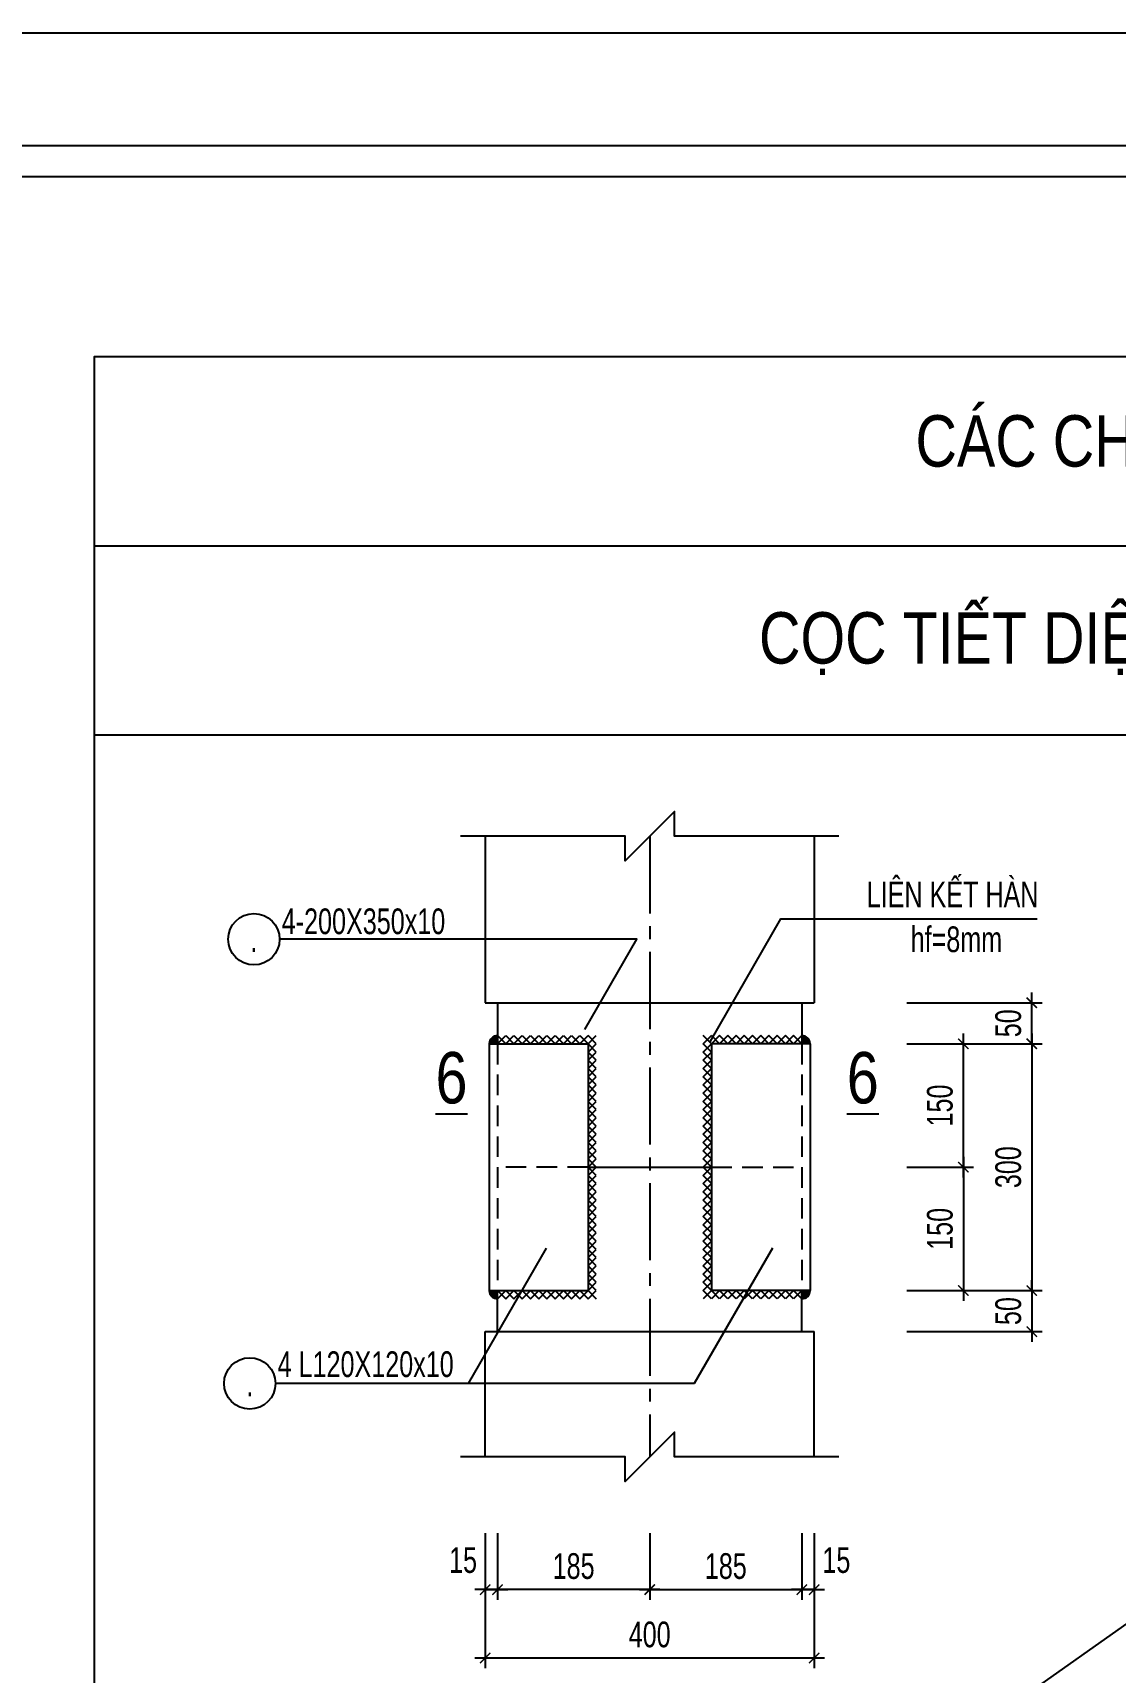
# Model space of a CAD drawing. Extents: x -24357 to 91799, y -17201 to -2351.
# Drawn here: x 83661 to 86293, y -6339 to -2351 of the extents above; entities that cross this region are included whole.
import ezdxf
from ezdxf.enums import TextEntityAlignment as Align

# ---------------------------------------------------------------- set-up
doc = ezdxf.new("R2010")
doc.units = 0
doc.header["$LTSCALE"] = 500
doc.header["$MEASUREMENT"] = 0
doc.header["$PDMODE"] = 3
doc.linetypes.add('CENTER2', pattern=[1.125, 0.75, -0.125, 0.125, -0.125])
doc.linetypes.add('HIDDEN', pattern=[0.375, 0.25, -0.125])
doc.layers.get('0').update_dxf_attribs({"linetype": 'CONTINUOUS'})
doc.layers.get('DEFPOINTS').update_dxf_attribs({"linetype": 'CONTINUOUS'})
for name, color, linetype in [('CDC-KHUNGTEN', 7, 'CONTINUOUS'), ('CDC.01.AXIS', 160, 'CENTER2'), ('CDC.02.DIM', 1, 'CONTINUOUS'), ('CDC.03.BORDER', 3, 'CONTINUOUS'), ('CDC.04.HIDDEN', 8, 'HIDDEN'), ('CDC.05.STEEL', 4, 'CONTINUOUS'), ('CDC.06.TEXT', 2, 'CONTINUOUS'), ('CDC.10.HATCH', 251, 'CONTINUOUS'), ('CDC.11.NOTE', 8, 'CONTINUOUS')]:
    doc.layers.add(name, color=color, linetype=linetype)
doc.layers.add('KCS_Plotter', color=11, linetype='CONTINUOUS', plot=False)
doc.styles.add('ARIAL', font='arial.ttf', dxfattribs={"width": 0.7})
doc.dimstyles.new('DIM25X0.5', dxfattribs={"dimscale": 25, "dimtxt": 2.5, "dimasz": 1, "dimexe": 1, "dimexo": 0, "dimgap": 1, "dimtad": 1, "dimdec": 0, "dimlfac": 0.5, "dimzin": 0, "dimdsep": 46, "dimtxsty": 'ARIAL', "dimblk": 'ARCHTICK', "dimcen": 0, "dimdle": 1, "dimclrd": 1, "dimclre": 1, "dimclrt": 2, "dimadec": 0, "dimazin": 0, "dimtfac": 1, "dimtdec": 0, "dimtix": 1, "dimtmove": 2, "dimatfit": 3, "dimldrblk": 'ARCHTICK', "dimfxl": 1, "dimtolj": 1, "dimtzin": 0, "dimarcsym": 0})

# ---------------------------------------------------------------- blocks, each defined once
blk = doc.blocks.new('_ArchTick')
at = {"color": 0, "linetype": 'ByBlock', "const_width": 0.15}
blk.add_lwpolyline([(-0.5, -0.5), (0.5, 0.5)], dxfattribs=at)
blk = doc.blocks.new('*D401')
at = {"layer": 'CDC.02.DIM', "color": 1, "lineweight": -2, "transparency": 16777216}
for p, q in [((85923.8, -5085.3), (85923.8, -5435.3)), ((85786.6, -5110.3), (85948.8, -5110.3)), ((85786.6, -5410.3), (85948.8, -5410.3))]:
    blk.add_line(p, q, dxfattribs=at)
at = {"layer": 'DEFPOINTS', "color": 0, "transparency": 16777216}
for p in [(85786.6, -5110.3), (85786.6, -5410.3), (85923.8, -5410.3)]:
    blk.add_point(p, dxfattribs=at)
at = {"layer": 'CDC.02.DIM', "color": 1, "lineweight": -2, "transparency": 16777216, "xscale": 25, "yscale": 25, "zscale": 25}
for p, rotation in [((85923.8, -5110.3), 90), ((85923.8, -5410.3), 270)]:
    blk.add_blockref('_ArchTick', p, dxfattribs=dict(at, rotation=rotation))
at = {"layer": 'CDC.02.DIM', "color": 2, "transparency": 16777216, "insert": (85866.9, -5260.3), "char_height": 62.5, "attachment_point": 5, "rotation": 90, "style": 'ARIAL'}
blk.add_mtext('\\A1;150', dxfattribs=at)
blk = doc.blocks.new('*D402')
at = {"layer": 'CDC.02.DIM', "color": 1, "lineweight": -2, "transparency": 16777216}
for p, q in [((85786.6, -4810.3), (86115.1, -4810.3)), ((86090.1, -4785.3), (86090.1, -5435.3)), ((85786.6, -5410.3), (86115.1, -5410.3))]:
    blk.add_line(p, q, dxfattribs=at)
at = {"layer": 'DEFPOINTS', "color": 0, "transparency": 16777216}
for p in [(85786.6, -4810.3), (85786.6, -5410.3), (86090.1, -5410.3)]:
    blk.add_point(p, dxfattribs=at)
at = {"layer": 'CDC.02.DIM', "color": 1, "lineweight": -2, "transparency": 16777216, "xscale": 25, "yscale": 25, "zscale": 25}
for p, rotation in [((86090.1, -4810.3), 90), ((86090.1, -5410.3), 270)]:
    blk.add_blockref('_ArchTick', p, dxfattribs=dict(at, rotation=rotation))
at = {"layer": 'CDC.02.DIM', "color": 2, "transparency": 16777216, "insert": (86033.1, -5110.3), "char_height": 62.5, "attachment_point": 5, "rotation": 90, "style": 'ARIAL'}
blk.add_mtext('\\A1;300', dxfattribs=at)
blk = doc.blocks.new('*D403')
at = {"layer": 'CDC.02.DIM', "color": 1, "lineweight": -2, "transparency": 16777216}
for p, q in [((85786.6, -4810.3), (85948.8, -4810.3)), ((85923.8, -5135.3), (85923.8, -4785.3)), ((85786.6, -5110.3), (85948.8, -5110.3))]:
    blk.add_line(p, q, dxfattribs=at)
at = {"layer": 'DEFPOINTS', "color": 0, "transparency": 16777216}
for p in [(85786.6, -4810.3), (85923.8, -4810.3), (85786.6, -5110.3)]:
    blk.add_point(p, dxfattribs=at)
at = {"layer": 'CDC.02.DIM', "color": 1, "lineweight": -2, "transparency": 16777216, "xscale": 25, "yscale": 25, "zscale": 25}
for p, rotation in [((85923.8, -4810.3), 90), ((85923.8, -5110.3), 270)]:
    blk.add_blockref('_ArchTick', p, dxfattribs=dict(at, rotation=rotation))
at = {"layer": 'CDC.02.DIM', "color": 2, "transparency": 16777216, "insert": (85866.9, -4960.3), "char_height": 62.5, "attachment_point": 5, "rotation": 90, "style": 'ARIAL'}
blk.add_mtext('\\A1;150', dxfattribs=at)
blk = doc.blocks.new('*D404')
at = {"layer": 'CDC.02.DIM', "color": 1, "lineweight": -2, "transparency": 16777216}
for p, q in [((86090.1, -4710.3), (86090.1, -4685.3)), ((85786.6, -4710.3), (86115.1, -4710.3)), ((86090.1, -4810.3), (86090.1, -4710.3)), ((85786.6, -4810.3), (86115.1, -4810.3)), ((86090.1, -4810.3), (86090.1, -4835.3))]:
    blk.add_line(p, q, dxfattribs=at)
at = {"layer": 'DEFPOINTS', "color": 0, "transparency": 16777216}
for p in [(85786.6, -4710.3), (86090.1, -4710.3), (85786.6, -4810.3)]:
    blk.add_point(p, dxfattribs=at)
at = {"layer": 'CDC.02.DIM', "color": 1, "lineweight": -2, "transparency": 16777216, "xscale": 25, "yscale": 25, "zscale": 25}
for p, rotation in [((86090.1, -4710.3), 270), ((86090.1, -4810.3), 90)]:
    blk.add_blockref('_ArchTick', p, dxfattribs=dict(at, rotation=rotation))
at = {"layer": 'CDC.02.DIM', "color": 2, "transparency": 16777216, "insert": (86033.2, -4760.3), "char_height": 62.5, "attachment_point": 5, "rotation": 90, "style": 'ARIAL'}
blk.add_mtext('\\A1;50', dxfattribs=at)
blk = doc.blocks.new('*D405')
at = {"layer": 'CDC.02.DIM', "color": 1, "lineweight": -2, "transparency": 16777216}
for p, q in [((85786.6, -5410.3), (86115.1, -5410.3)), ((86090.1, -5410.3), (86090.1, -5385.3)), ((86090.1, -5410.3), (86090.1, -5510.3)), ((85786.6, -5510.3), (86115.1, -5510.3)), ((86090.1, -5510.3), (86090.1, -5535.3))]:
    blk.add_line(p, q, dxfattribs=at)
at = {"layer": 'DEFPOINTS', "color": 0, "transparency": 16777216}
for p in [(85786.6, -5410.3), (85786.6, -5510.3), (86090.1, -5510.3)]:
    blk.add_point(p, dxfattribs=at)
at = {"layer": 'CDC.02.DIM', "color": 1, "lineweight": -2, "transparency": 16777216, "xscale": 25, "yscale": 25, "zscale": 25}
for p, rotation in [((86090.1, -5410.3), 270), ((86090.1, -5510.3), 90)]:
    blk.add_blockref('_ArchTick', p, dxfattribs=dict(at, rotation=rotation))
at = {"layer": 'CDC.02.DIM', "color": 2, "transparency": 16777216, "insert": (86033.2, -5460.3), "char_height": 62.5, "attachment_point": 5, "rotation": 90, "style": 'ARIAL'}
blk.add_mtext('\\A1;50', dxfattribs=at)
blk = doc.blocks.new('*D408')
at = {"layer": 'CDC.02.DIM', "color": 1, "lineweight": -2, "transparency": 16777216}
for p, q in [((84791.1, -6000.6), (84791.1, -6162.7)), ((85161.1, -6000.6), (85161.1, -6162.7)), ((85186.1, -6137.7), (84766.1, -6137.7))]:
    blk.add_line(p, q, dxfattribs=at)
at = {"layer": 'DEFPOINTS', "color": 0, "transparency": 16777216}
for p in [(84791.1, -6000.6), (85161.1, -6000.6), (84791.1, -6137.7)]:
    blk.add_point(p, dxfattribs=at)
at = {"layer": 'CDC.02.DIM', "color": 1, "lineweight": -2, "transparency": 16777216, "xscale": 25, "yscale": 25, "zscale": 25, "rotation": 180}
blk.add_blockref('_ArchTick', (84791.1, -6137.7), dxfattribs=at)
at = {"layer": 'CDC.02.DIM', "color": 1, "lineweight": -2, "transparency": 16777216, "xscale": 25, "yscale": 25, "zscale": 25}
blk.add_blockref('_ArchTick', (85161.1, -6137.7), dxfattribs=at)
at = {"layer": 'CDC.02.DIM', "color": 2, "transparency": 16777216, "insert": (84976.1, -6080.8), "char_height": 62.5, "attachment_point": 5, "style": 'ARIAL'}
blk.add_mtext('\\A1;185', dxfattribs=at)
blk = doc.blocks.new('*D409')
at = {"layer": 'CDC.02.DIM', "color": 1, "lineweight": -2, "transparency": 16777216}
for p, q in [((84761.1, -6000.6), (84761.1, -6329)), ((85561.1, -6000.6), (85561.1, -6329)), ((85586.1, -6304), (84736.1, -6304))]:
    blk.add_line(p, q, dxfattribs=at)
at = {"layer": 'DEFPOINTS', "color": 0, "transparency": 16777216}
for p in [(84761.1, -6000.6), (85561.1, -6000.6), (84761.1, -6304)]:
    blk.add_point(p, dxfattribs=at)
at = {"layer": 'CDC.02.DIM', "color": 1, "lineweight": -2, "transparency": 16777216, "xscale": 25, "yscale": 25, "zscale": 25, "rotation": 180}
blk.add_blockref('_ArchTick', (84761.1, -6304), dxfattribs=at)
at = {"layer": 'CDC.02.DIM', "color": 1, "lineweight": -2, "transparency": 16777216, "xscale": 25, "yscale": 25, "zscale": 25}
blk.add_blockref('_ArchTick', (85561.1, -6304), dxfattribs=at)
at = {"layer": 'CDC.02.DIM', "color": 2, "transparency": 16777216, "insert": (85161.1, -6247.1), "char_height": 62.5, "attachment_point": 5, "style": 'ARIAL'}
blk.add_mtext('\\A1;400', dxfattribs=at)
blk = doc.blocks.new('*D410')
at = {"layer": 'CDC.02.DIM', "color": 1, "lineweight": -2, "transparency": 16777216}
for p, q in [((84761.1, -6000.6), (84761.1, -6162.7)), ((84791.1, -6000.6), (84791.1, -6162.7)), ((84761.1, -6137.7), (84736.1, -6137.7)), ((84761.1, -6137.7), (84791.1, -6137.7)), ((84791.1, -6137.7), (84816.1, -6137.7))]:
    blk.add_line(p, q, dxfattribs=at)
at = {"layer": 'DEFPOINTS', "color": 0, "transparency": 16777216}
for p in [(84761.1, -6000.6), (84791.1, -6000.6), (84791.1, -6137.7)]:
    blk.add_point(p, dxfattribs=at)
at = {"layer": 'CDC.02.DIM', "color": 1, "lineweight": -2, "transparency": 16777216, "xscale": 25, "yscale": 25, "zscale": 25}
blk.add_blockref('_ArchTick', (84761.1, -6137.7), dxfattribs=at)
at = {"layer": 'CDC.02.DIM', "color": 1, "lineweight": -2, "transparency": 16777216, "xscale": 25, "yscale": 25, "zscale": 25, "rotation": 180}
blk.add_blockref('_ArchTick', (84791.1, -6137.7), dxfattribs=at)
at = {"layer": 'CDC.02.DIM', "color": 2, "transparency": 16777216, "insert": (84707.3, -6066.2), "char_height": 62.5, "attachment_point": 5, "style": 'ARIAL'}
blk.add_mtext('\\A1;15', dxfattribs=at)
blk = doc.blocks.new('*D406')
at = {"layer": 'CDC.02.DIM', "color": 1, "lineweight": -2, "transparency": 16777216}
for p, q in [((85161.1, -6000.6), (85161.1, -6162.7)), ((85531.1, -6000.6), (85531.1, -6162.7)), ((85136.1, -6137.7), (85556.1, -6137.7))]:
    blk.add_line(p, q, dxfattribs=at)
at = {"layer": 'DEFPOINTS', "color": 0, "transparency": 16777216}
for p in [(85161.1, -6000.6), (85531.1, -6000.6), (85531.1, -6137.7)]:
    blk.add_point(p, dxfattribs=at)
at = {"layer": 'CDC.02.DIM', "color": 1, "lineweight": -2, "transparency": 16777216, "xscale": 25, "yscale": 25, "zscale": 25, "rotation": 180}
blk.add_blockref('_ArchTick', (85161.1, -6137.7), dxfattribs=at)
at = {"layer": 'CDC.02.DIM', "color": 1, "lineweight": -2, "transparency": 16777216, "xscale": 25, "yscale": 25, "zscale": 25}
blk.add_blockref('_ArchTick', (85531.1, -6137.7), dxfattribs=at)
at = {"layer": 'CDC.02.DIM', "color": 2, "transparency": 16777216, "insert": (85346.1, -6080.8), "char_height": 62.5, "attachment_point": 5, "style": 'ARIAL'}
blk.add_mtext('\\A1;185', dxfattribs=at)
blk = doc.blocks.new('*D407')
at = {"layer": 'CDC.02.DIM', "color": 1, "lineweight": -2, "transparency": 16777216}
for p, q in [((85531.1, -6000.6), (85531.1, -6162.7)), ((85561.1, -6000.6), (85561.1, -6162.7)), ((85531.1, -6137.7), (85506.1, -6137.7)), ((85561.1, -6137.7), (85531.1, -6137.7)), ((85561.1, -6137.7), (85586.1, -6137.7))]:
    blk.add_line(p, q, dxfattribs=at)
at = {"layer": 'DEFPOINTS', "color": 0, "transparency": 16777216}
for p in [(85531.1, -6000.6), (85561.1, -6000.6), (85531.1, -6137.7)]:
    blk.add_point(p, dxfattribs=at)
at = {"layer": 'CDC.02.DIM', "color": 1, "lineweight": -2, "transparency": 16777216, "xscale": 25, "yscale": 25, "zscale": 25}
blk.add_blockref('_ArchTick', (85531.1, -6137.7), dxfattribs=at)
at = {"layer": 'CDC.02.DIM', "color": 1, "lineweight": -2, "transparency": 16777216, "xscale": 25, "yscale": 25, "zscale": 25, "rotation": 180}
blk.add_blockref('_ArchTick', (85561.1, -6137.7), dxfattribs=at)
at = {"layer": 'CDC.02.DIM', "color": 2, "transparency": 16777216, "insert": (85615, -6066.2), "char_height": 62.5, "attachment_point": 5, "style": 'ARIAL'}
blk.add_mtext('\\A1;15', dxfattribs=at)
blk = doc.blocks.new('KHUNG A1')
at = {"layer": 'CDC-KHUNGTEN'}
blk.add_lwpolyline([(10366.22, 712.17), (10366.22, 1278.17), (9655.22, 1278.17), (9655.22, 712.17)], close=True, dxfattribs=at)
at = {"layer": 'CDC.10.HATCH', "color": 8}
blk.add_lwpolyline([(9652.22, 709.17), (10447.22, 709.17), (10447.22, 1281.17), (9652.22, 1281.17)], close=True, dxfattribs=at)
at = {"layer": 'DEFPOINTS', "color": 1}
blk.add_lwpolyline([(9617.22, 698.17), (9617.22, 1292.17), (10458.22, 1292.17), (10458.22, 698.17), (9617.22, 698.17)], close=True, dxfattribs=at)

msp = doc.modelspace()

# ---------------------------------------------------------------- hatches: boundary and pattern name
at = {"layer": 'CDC.05.STEEL'}
for points in [[(84791.14, -4810.28), (84771.14, -4810.28, -0.4142136), (84791.14, -4790.28)], [(85531.14, -4810.28), (85551.14, -4810.28, 0.4142136), (85531.14, -4790.28)], [(84791.14, -5410.28), (84771.14, -5410.28, 0.4142136), (84791.14, -5430.28)], [(85531.14, -5410.28), (85551.14, -5410.28, -0.4142136), (85531.14, -5430.28)]]:
    msp.add_hatch(color=256, dxfattribs=at).paths.add_polyline_path(points)

# ---------------------------------------------------------------- linework, layer by layer
at = {"layer": 'CDC.01.AXIS', "ltscale": 0.5}
msp.add_line((85161.14, -4305.5), (85161.14, -5815.07), dxfattribs=at)
at = {"layer": 'CDC.02.DIM'}
for points in [[(85621.14, -4305.5), (85221.14, -4305.5), (85221.14, -4245.5), (85101.14, -4365.5), (85101.14, -4305.5), (84701.14, -4305.5)], [(85621.14, -5815.07), (85221.14, -5815.07), (85221.14, -5755.07), (85101.14, -5875.07), (85101.14, -5815.07), (84701.14, -5815.07)]]:
    msp.add_lwpolyline(points, dxfattribs=at)
at = {"layer": 'CDC.03.BORDER'}
for p, q in [((83811.14, -3598.9), (88843.39, -3598.9)), ((83811.14, -4058.9), (88843.39, -4058.9)), ((84761.14, -4305.5), (84761.14, -4710.28)), ((85561.14, -4305.5), (85561.14, -4710.28)), ((84761.14, -4710.28), (85561.14, -4710.28)), ((84791.14, -4710.28), (84791.14, -4810.28)), ((85531.14, -4710.28), (85531.14, -4810.28)), ((84771.14, -4810.28), (84771.14, -5410.28)), ((84771.14, -4810.28), (85011.14, -4810.28)), ((85011.14, -4810.28), (85011.14, -5410.28)), ((85311.14, -4810.28), (85311.14, -5410.28)), ((85551.14, -4810.28), (85311.14, -4810.28)), ((85551.14, -4810.28), (85551.14, -5410.28)), ((85011.14, -5110.28), (85311.14, -5110.28)), ((84771.14, -5410.28), (85011.14, -5410.28)), ((84791.14, -5510.28), (84791.14, -5410.28)), ((85551.14, -5410.28), (85311.14, -5410.28)), ((85531.14, -5510.28), (85531.14, -5410.28)), ((84761.14, -5815.07), (84761.14, -5510.28)), ((84761.14, -5510.28), (85561.14, -5510.28)), ((85561.14, -5815.07), (85561.14, -5510.28))]:
    msp.add_line(p, q, dxfattribs=at)
msp.add_lwpolyline([(88843.39, -9468.64), (83811.14, -9468.64), (83811.14, -3138.9), (88843.39, -3138.9)], dxfattribs=at)
at = {"layer": 'CDC.04.HIDDEN', "ltscale": 0.4}
for p, q in [((84791.14, -4810.28), (84791.14, -5410.28)), ((85531.14, -4810.28), (85531.14, -5410.28)), ((85011.14, -5110.28), (84791.14, -5110.28)), ((85311.14, -5110.28), (85531.14, -5110.28))]:
    msp.add_line(p, q, dxfattribs=at)
at = {"layer": 'CDC.05.STEEL'}
for p, q in [((84791.14, -4790.28), (84811.14, -4810.28)), ((84791.14, -4810.28), (84811.14, -4790.28)), ((84811.14, -4790.28), (84831.14, -4810.28)), ((84811.14, -4810.28), (84831.14, -4790.28)), ((84831.14, -4790.28), (84851.14, -4810.28)), ((84831.14, -4810.28), (84851.14, -4790.28)), ((84851.14, -4790.28), (84871.14, -4810.28)), ((84851.14, -4810.28), (84871.14, -4790.28)), ((84871.14, -4790.28), (84891.14, -4810.28)), ((84871.14, -4810.28), (84891.14, -4790.28)), ((84891.14, -4790.28), (84911.14, -4810.28)), ((84891.14, -4810.28), (84911.14, -4790.28)), ((84911.14, -4790.28), (84931.14, -4810.28)), ((84911.14, -4810.28), (84931.14, -4790.28)), ((84931.14, -4790.28), (84951.14, -4810.28)), ((84931.14, -4810.28), (84951.14, -4790.28)), ((84951.14, -4790.28), (84971.14, -4810.28)), ((84951.14, -4810.28), (84971.14, -4790.28)), ((84971.14, -4790.28), (84991.14, -4810.28)), ((84971.14, -4810.28), (84991.14, -4790.28)), ((84991.14, -4790.28), (85011.14, -4810.28)), ((84991.14, -4810.28), (85011.14, -4790.28)), ((85011.14, -4810.28), (85031.14, -4790.28)), ((85031.14, -4810.28), (85011.14, -4790.28)), ((85011.14, -4830.28), (85031.14, -4810.28)), ((85031.14, -4830.28), (85011.14, -4810.28)), ((85311.14, -4810.28), (85291.14, -4790.28)), ((85291.14, -4810.28), (85311.14, -4790.28)), ((85311.14, -4830.28), (85291.14, -4810.28)), ((85291.14, -4830.28), (85311.14, -4810.28)), ((85331.14, -4790.28), (85311.14, -4810.28)), ((85331.14, -4810.28), (85311.14, -4790.28)), ((85351.14, -4790.28), (85331.14, -4810.28)), ((85351.14, -4810.28), (85331.14, -4790.28)), ((85371.14, -4790.28), (85351.14, -4810.28)), ((85371.14, -4810.28), (85351.14, -4790.28)), ((85391.14, -4790.28), (85371.14, -4810.28)), ((85391.14, -4810.28), (85371.14, -4790.28)), ((85411.14, -4790.28), (85391.14, -4810.28)), ((85411.14, -4810.28), (85391.14, -4790.28)), ((85431.14, -4790.28), (85411.14, -4810.28)), ((85431.14, -4810.28), (85411.14, -4790.28)), ((85451.14, -4790.28), (85431.14, -4810.28)), ((85451.14, -4810.28), (85431.14, -4790.28)), ((85471.14, -4790.28), (85451.14, -4810.28)), ((85471.14, -4810.28), (85451.14, -4790.28)), ((85491.14, -4790.28), (85471.14, -4810.28)), ((85491.14, -4810.28), (85471.14, -4790.28)), ((85511.14, -4790.28), (85491.14, -4810.28)), ((85511.14, -4810.28), (85491.14, -4790.28)), ((85531.14, -4790.28), (85511.14, -4810.28)), ((85531.14, -4810.28), (85511.14, -4790.28)), ((85011.14, -4850.28), (85031.14, -4830.28)), ((85031.14, -4850.28), (85011.14, -4830.28)), ((85011.14, -4870.28), (85031.14, -4850.28)), ((85031.14, -4870.28), (85011.14, -4850.28)), ((85311.14, -4850.28), (85291.14, -4830.28)), ((85291.14, -4850.28), (85311.14, -4830.28)), ((85311.14, -4870.28), (85291.14, -4850.28)), ((85291.14, -4870.28), (85311.14, -4850.28)), ((85011.14, -4890.28), (85031.14, -4870.28)), ((85031.14, -4890.28), (85011.14, -4870.28)), ((85011.14, -4910.28), (85031.14, -4890.28)), ((85031.14, -4910.28), (85011.14, -4890.28)), ((85311.14, -4890.28), (85291.14, -4870.28)), ((85291.14, -4890.28), (85311.14, -4870.28)), ((85311.14, -4910.28), (85291.14, -4890.28)), ((85291.14, -4910.28), (85311.14, -4890.28)), ((85011.14, -4930.28), (85031.14, -4910.28)), ((85031.14, -4930.28), (85011.14, -4910.28)), ((85011.14, -4950.28), (85031.14, -4930.28)), ((85031.14, -4950.28), (85011.14, -4930.28)), ((85311.14, -4930.28), (85291.14, -4910.28)), ((85291.14, -4930.28), (85311.14, -4910.28)), ((85311.14, -4950.28), (85291.14, -4930.28)), ((85291.14, -4950.28), (85311.14, -4930.28)), ((85011.14, -4970.28), (85031.14, -4950.28)), ((85031.14, -4970.28), (85011.14, -4950.28)), ((85011.14, -4990.28), (85031.14, -4970.28)), ((85031.14, -4990.28), (85011.14, -4970.28)), ((85311.14, -4970.28), (85291.14, -4950.28)), ((85291.14, -4970.28), (85311.14, -4950.28)), ((85311.14, -4990.28), (85291.14, -4970.28)), ((85291.14, -4990.28), (85311.14, -4970.28)), ((85011.14, -5010.28), (85031.14, -4990.28)), ((85031.14, -5010.28), (85011.14, -4990.28)), ((85011.14, -5030.28), (85031.14, -5010.28)), ((85031.14, -5030.28), (85011.14, -5010.28)), ((85311.14, -5010.28), (85291.14, -4990.28)), ((85291.14, -5010.28), (85311.14, -4990.28)), ((85311.14, -5030.28), (85291.14, -5010.28)), ((85291.14, -5030.28), (85311.14, -5010.28)), ((85011.14, -5050.28), (85031.14, -5030.28)), ((85031.14, -5050.28), (85011.14, -5030.28)), ((85011.14, -5070.28), (85031.14, -5050.28)), ((85031.14, -5070.28), (85011.14, -5050.28)), ((85311.14, -5050.28), (85291.14, -5030.28)), ((85291.14, -5050.28), (85311.14, -5030.28)), ((85311.14, -5070.28), (85291.14, -5050.28)), ((85291.14, -5070.28), (85311.14, -5050.28)), ((85011.14, -5090.28), (85031.14, -5070.28)), ((85031.14, -5090.28), (85011.14, -5070.28)), ((85011.14, -5110.28), (85031.14, -5090.28)), ((85031.14, -5110.28), (85011.14, -5090.28)), ((85311.14, -5090.28), (85291.14, -5070.28)), ((85291.14, -5090.28), (85311.14, -5070.28)), ((85311.14, -5110.28), (85291.14, -5090.28)), ((85291.14, -5110.28), (85311.14, -5090.28)), ((85011.14, -5130.28), (85031.14, -5110.28)), ((85031.14, -5130.28), (85011.14, -5110.28)), ((85011.14, -5150.28), (85031.14, -5130.28)), ((85031.14, -5150.28), (85011.14, -5130.28)), ((85311.14, -5130.28), (85291.14, -5110.28)), ((85291.14, -5130.28), (85311.14, -5110.28)), ((85311.14, -5150.28), (85291.14, -5130.28)), ((85291.14, -5150.28), (85311.14, -5130.28)), ((85011.14, -5170.28), (85031.14, -5150.28)), ((85031.14, -5170.28), (85011.14, -5150.28)), ((85011.14, -5190.28), (85031.14, -5170.28)), ((85031.14, -5190.28), (85011.14, -5170.28)), ((85311.14, -5170.28), (85291.14, -5150.28)), ((85291.14, -5170.28), (85311.14, -5150.28)), ((85311.14, -5190.28), (85291.14, -5170.28)), ((85291.14, -5190.28), (85311.14, -5170.28)), ((85011.14, -5210.28), (85031.14, -5190.28)), ((85031.14, -5210.28), (85011.14, -5190.28)), ((85011.14, -5230.28), (85031.14, -5210.28)), ((85031.14, -5230.28), (85011.14, -5210.28)), ((85311.14, -5210.28), (85291.14, -5190.28)), ((85291.14, -5210.28), (85311.14, -5190.28)), ((85311.14, -5230.28), (85291.14, -5210.28)), ((85291.14, -5230.28), (85311.14, -5210.28)), ((85011.14, -5250.28), (85031.14, -5230.28)), ((85031.14, -5250.28), (85011.14, -5230.28)), ((85011.14, -5270.28), (85031.14, -5250.28)), ((85031.14, -5270.28), (85011.14, -5250.28)), ((85311.14, -5250.28), (85291.14, -5230.28)), ((85291.14, -5250.28), (85311.14, -5230.28)), ((85311.14, -5270.28), (85291.14, -5250.28)), ((85291.14, -5270.28), (85311.14, -5250.28)), ((85011.14, -5290.28), (85031.14, -5270.28)), ((85031.14, -5290.28), (85011.14, -5270.28)), ((85011.14, -5310.28), (85031.14, -5290.28)), ((85031.14, -5310.28), (85011.14, -5290.28)), ((85311.14, -5290.28), (85291.14, -5270.28)), ((85291.14, -5290.28), (85311.14, -5270.28)), ((85311.14, -5310.28), (85291.14, -5290.28)), ((85291.14, -5310.28), (85311.14, -5290.28)), ((85011.14, -5330.28), (85031.14, -5310.28)), ((85031.14, -5330.28), (85011.14, -5310.28)), ((85011.14, -5350.28), (85031.14, -5330.28)), ((85031.14, -5350.28), (85011.14, -5330.28)), ((85311.14, -5330.28), (85291.14, -5310.28)), ((85291.14, -5330.28), (85311.14, -5310.28)), ((85311.14, -5350.28), (85291.14, -5330.28)), ((85291.14, -5350.28), (85311.14, -5330.28)), ((85011.14, -5370.28), (85031.14, -5350.28)), ((85031.14, -5370.28), (85011.14, -5350.28)), ((85011.14, -5390.28), (85031.14, -5370.28)), ((85031.14, -5390.28), (85011.14, -5370.28)), ((85311.14, -5370.28), (85291.14, -5350.28)), ((85291.14, -5370.28), (85311.14, -5350.28)), ((85311.14, -5390.28), (85291.14, -5370.28)), ((85291.14, -5390.28), (85311.14, -5370.28)), ((84791.14, -5410.28), (84811.14, -5430.28)), ((84791.14, -5430.28), (84811.14, -5410.28)), ((84811.14, -5410.28), (84831.14, -5430.28)), ((84811.14, -5430.28), (84831.14, -5410.28)), ((84831.14, -5410.28), (84851.14, -5430.28)), ((84831.14, -5430.28), (84851.14, -5410.28)), ((84851.14, -5410.28), (84871.14, -5430.28)), ((84851.14, -5430.28), (84871.14, -5410.28)), ((84871.14, -5410.28), (84891.14, -5430.28)), ((84871.14, -5430.28), (84891.14, -5410.28)), ((84891.14, -5410.28), (84911.14, -5430.28)), ((84891.14, -5430.28), (84911.14, -5410.28)), ((84911.14, -5410.28), (84931.14, -5430.28)), ((84911.14, -5430.28), (84931.14, -5410.28)), ((84931.14, -5410.28), (84951.14, -5430.28)), ((84931.14, -5430.28), (84951.14, -5410.28)), ((84951.14, -5410.28), (84971.14, -5430.28)), ((84951.14, -5430.28), (84971.14, -5410.28)), ((84971.14, -5410.28), (84991.14, -5430.28)), ((84971.14, -5430.28), (84991.14, -5410.28)), ((84991.14, -5410.28), (85011.14, -5430.28)), ((84991.14, -5430.28), (85011.14, -5410.28)), ((85011.14, -5410.28), (85031.14, -5390.28)), ((85031.14, -5410.28), (85011.14, -5390.28)), ((85011.14, -5410.28), (85031.14, -5430.28)), ((85011.14, -5430.28), (85031.14, -5410.28)), ((85311.14, -5410.28), (85291.14, -5390.28)), ((85291.14, -5410.28), (85311.14, -5390.28)), ((85311.14, -5410.28), (85291.14, -5430.28)), ((85311.14, -5430.28), (85291.14, -5410.28)), ((85331.14, -5410.28), (85311.14, -5430.28)), ((85331.14, -5430.28), (85311.14, -5410.28)), ((85351.14, -5410.28), (85331.14, -5430.28)), ((85351.14, -5430.28), (85331.14, -5410.28)), ((85371.14, -5410.28), (85351.14, -5430.28)), ((85371.14, -5430.28), (85351.14, -5410.28)), ((85391.14, -5410.28), (85371.14, -5430.28)), ((85391.14, -5430.28), (85371.14, -5410.28)), ((85411.14, -5410.28), (85391.14, -5430.28)), ((85411.14, -5430.28), (85391.14, -5410.28)), ((85431.14, -5410.28), (85411.14, -5430.28)), ((85431.14, -5430.28), (85411.14, -5410.28)), ((85451.14, -5410.28), (85431.14, -5430.28)), ((85451.14, -5430.28), (85431.14, -5410.28)), ((85471.14, -5410.28), (85451.14, -5430.28)), ((85471.14, -5430.28), (85451.14, -5410.28)), ((85491.14, -5410.28), (85471.14, -5430.28)), ((85491.14, -5430.28), (85471.14, -5410.28)), ((85511.14, -5410.28), (85491.14, -5430.28)), ((85511.14, -5430.28), (85491.14, -5410.28)), ((85531.14, -5410.28), (85511.14, -5430.28)), ((85531.14, -5430.28), (85511.14, -5410.28))]:
    msp.add_line(p, q, dxfattribs=at)
for centre, start, end in [((84791.14, -4810.28), 90, 180), ((85531.14, -4810.28), 0, 90), ((84791.14, -5410.28), 180, 270), ((85531.14, -5410.28), 270, 0)]:
    msp.add_arc(centre, 20, start, end, dxfattribs=at)
at = {"layer": 'CDC.11.NOTE'}
for points in [[(85307.89, -4805.07), (85480.26, -4506.51), (86103.46, -4506.51)], [(85003.46, -4775.31), (85130.06, -4556.03), (84261.17, -4556.03)], [(84909.31, -5307.18), (84719.39, -5636.12), (84251.17, -5636.12)], [(85459.31, -5307.18), (85269.39, -5636.12), (84251.17, -5636.12)]]:
    msp.add_lwpolyline(points, dxfattribs=at)
for centre in [(84198.67, -4556.03), (84188.67, -5636.12)]:
    msp.add_circle(centre, 62.5, dxfattribs=at)
at = {"layer": 'KCS_Plotter'}
msp.add_line((70773.64, -17201.4), (91798.64, -2351.4), dxfattribs=at)

# ---------------------------------------------------------------- block references
at = {"xscale": 25, "yscale": 25, "zscale": 25}
msp.add_blockref('KHUNG A1', (-169656.95, -34655.74), dxfattribs=at)

# ---------------------------------------------------------------- texts
at = {"layer": 'CDC.06.TEXT', "style": 'ARIAL', "width": 0.8}
for s, p in [('CÁC CHI TIẾT', (86265.16, -3406.48)), ('CỌC TIẾT DIỆN 400 x 400', (86265.16, -3885.55)), ('%%U6', (84679.24, -4955.23)), ('%%U6', (85679.24, -4955.23))]:
    msp.add_text(s, height=125, dxfattribs=at).set_placement(p, align=Align.CENTER)
at = {"layer": 'CDC.06.TEXT', "style": 'ARIAL', "width": 0.7}
msp.add_text('LIÊN KẾT HÀN', height=62.5, dxfattribs=at).set_placement((85897.59, -4437.65), align=Align.MIDDLE)
for s, p in [('4-200X350x10', (84266.42, -4543.58)), ('4 L120X120x10', (84256.42, -5620.66))]:
    msp.add_text(s, height=62.5, dxfattribs=at).set_placement(p)
at = {"layer": 'CDC.06.TEXT', "ltscale": 3, "style": 'ARIAL', "width": 0.7}
msp.add_text('hf=8mm', height=62.5, dxfattribs=at).set_placement((85906.87, -4587.28), align=Align.CENTER)
at = {"layer": 'CDC.06.TEXT', "style": 'ARIAL', "width": 0.7}
for p in [(84198.67, -4556.03), (84188.67, -5636.12)]:
    msp.add_text('.', height=62.5, dxfattribs=at).set_placement(p, align=Align.MIDDLE_CENTER)

# ---------------------------------------------------------------- dimensions: what is measured, and where the dimension line sits
at = {"layer": 'CDC.02.DIM'}
for base, p1, p2, angle, picture, middle in [((86090.06, -4710.28), (85786.63, -4810.28), (85786.63, -4710.28), 90, '*D404', (86033.15, -4760.28)), ((86090.06, -5410.28), (85786.63, -4810.28), (85786.63, -5410.28), 90, '*D402', (86033.13, -5110.28)), ((85923.79, -4810.28), (85786.63, -5110.28), (85786.63, -4810.28), 270, '*D403', (85866.88, -4960.28)), ((85923.79, -5410.28), (85786.63, -5110.28), (85786.63, -5410.28), 90, '*D401', (85866.88, -5260.28)), ((86090.06, -5510.28), (85786.63, -5410.28), (85786.63, -5510.28), 270, '*D405', (86033.15, -5460.28)), ((85531.14, -6137.72), (85161.14, -6000.56), (85531.14, -6000.56), 180, '*D406', (85346.14, -6080.81))]:
    dim = msp.add_linear_dim(base=base, p1=p1, p2=p2, angle=angle, dimstyle='DIM25X0.5', dxfattribs=at)
    dim.commit()
    dim.dimension.update_dxf_attribs({"geometry": picture, "text_midpoint": middle})
dim = msp.add_linear_dim(base=(84791.14, -6137.72), p1=(84761.14, -6000.56), p2=(84791.14, -6000.56), dimstyle='DIM25X0.5', dxfattribs=at)
dim.commit()
dim.dimension.update_dxf_attribs({"geometry": '*D410', "text_midpoint": (84707.27, -6066.22), "dimtype": 160})
for base, p1, p2, picture, middle in [((84761.14, -6303.99), (85561.14, -6000.56), (84761.14, -6000.56), '*D409', (85161.14, -6247.08)), ((84791.14, -6137.72), (85161.14, -6000.56), (84791.14, -6000.56), '*D408', (84976.14, -6080.81))]:
    dim = msp.add_linear_dim(base=base, p1=p1, p2=p2, dimstyle='DIM25X0.5', dxfattribs=at)
    dim.commit()
    dim.dimension.update_dxf_attribs({"geometry": picture, "text_midpoint": middle})
dim = msp.add_linear_dim(base=(85531.14, -6137.72), p1=(85561.14, -6000.56), p2=(85531.14, -6000.56), angle=180, dimstyle='DIM25X0.5', dxfattribs=at)
dim.commit()
dim.dimension.update_dxf_attribs({"geometry": '*D407', "text_midpoint": (85615, -6066.22), "dimtype": 160})

doc.saveas('drawing.dxf')
